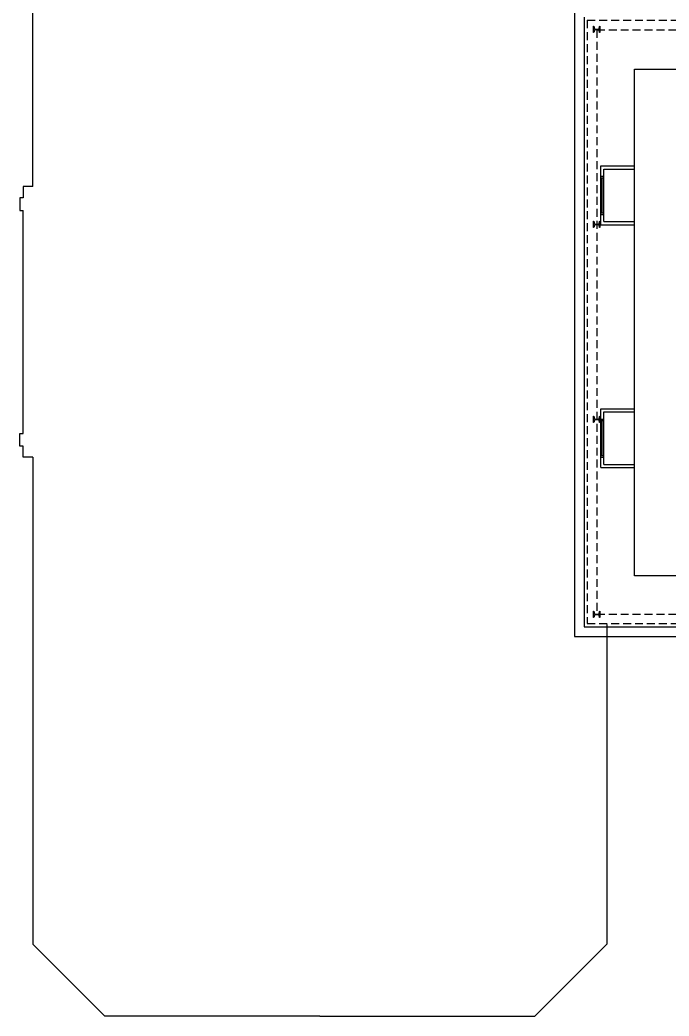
# Model space of a CAD drawing. Extents: x 481 to 2814, y 75 to 2641.
# Drawn here: x 481 to 1297, y 486 to 1737 of the extents above; entities that cross this region are included whole.
import ezdxf

# ---------------------------------------------------------------- set-up
doc = ezdxf.new("R2010")
doc.units = 0
doc.header["$LTSCALE"] = 40
doc.header["$MEASUREMENT"] = 0
doc.linetypes.add('HIDDEN', pattern=[0.375, 0.25, -0.125])
for name, color, linetype in [('A-GLAZ', 2, 'CONTINUOUS'), ('A-WALL', 2, 'CONTINUOUS'), ('S-COLS', 3, 'CONTINUOUS')]:
    doc.layers.add(name, color=color, linetype=linetype)

msp = doc.modelspace()

# ---------------------------------------------------------------- linework, layer by layer
at = {"layer": 'A-GLAZ'}
for p, q in [((1210.8, 1493), (1210.8, 1541)), ((1214.8, 1493), (1214.8, 1541)), ((1212.8, 1495), (1212.8, 1539)), ((1210.8, 1188), (1210.8, 1236)), ((1212.8, 1190), (1212.8, 1234)), ((1214.8, 1188), (1214.8, 1236))]:
    msp.add_line(p, q, dxfattribs=at)
at = {"layer": 'A-GLAZ', "color": 2, "linetype": 'CONTINUOUS'}
for p, q in [((1210.8, 1539), (1214.8, 1539)), ((1210.8, 1495), (1214.8, 1495)), ((1210.8, 1234), (1214.8, 1234)), ((1210.8, 1190), (1214.8, 1190))]:
    msp.add_line(p, q, dxfattribs=at)
at = {"layer": 'A-WALL'}
for p, q in [((497.4, 1528), (497.4, 2139.6)), ((1253.3, 1039.1), (1253.3, 1675.4)), ((1253.3, 1675.4), (1934.5, 1675.4)), ((1210.8, 1541), (1210.8, 1554)), ((1214.8, 1541), (1214.8, 1550)), ((497.4, 1528), (485.4, 1528)), ((485.4, 1528), (485.4, 1514)), ((485.4, 1514), (481.4, 1514)), ((481.4, 1514), (481.4, 1498)), ((481.4, 1498), (485.4, 1498)), ((485.4, 1218), (485.4, 1498)), ((1210.8, 1480), (1210.8, 1493)), ((1214.8, 1484), (1214.8, 1493)), ((1210.8, 1236), (1210.8, 1249)), ((1214.8, 1236), (1214.8, 1245)), ((481.4, 1218), (485.4, 1218)), ((481.4, 1202), (481.4, 1218)), ((485.4, 1202), (481.4, 1202)), ((485.4, 1188), (485.4, 1202)), ((497.4, 1188), (485.4, 1188)), ((497.4, 1188), (497.4, 576.4)), ((1210.8, 1175), (1210.8, 1188)), ((1214.8, 1179), (1214.8, 1188)), ((1934.5, 1039.1), (1253.3, 1039.1)), ((1218.4, 978), (1218.4, 576.4)), ((587.9, 485.9), (497.4, 576.4)), ((1127.9, 485.9), (1218.4, 576.4)), ((857.9, 485.9), (587.9, 485.9)), ((857.9, 485.9), (1127.9, 485.9))]:
    msp.add_line(p, q, dxfattribs=at)
at = {"layer": 'A-WALL', "linetype": 'CONTINUOUS'}
for p, q in [((1177.9, 1753), (1177.9, 963)), ((1189.9, 1741), (1189.9, 975)), ((1210.8, 1554), (1253.3, 1554)), ((1210.8, 1541), (1214.8, 1541)), ((1214.8, 1550), (1253.3, 1550)), ((1210.8, 1493), (1214.8, 1493)), ((1210.8, 1480), (1253.3, 1480)), ((1214.8, 1484), (1253.3, 1484)), ((1210.8, 1249), (1253.3, 1249)), ((1214.8, 1245), (1253.3, 1245)), ((1210.8, 1236), (1214.8, 1236)), ((1210.8, 1188), (1214.8, 1188)), ((1214.8, 1179), (1253.3, 1179)), ((1210.8, 1175), (1253.3, 1175)), ((1189.9, 975), (1884.4, 975)), ((1177.9, 963), (1872.4, 963))]:
    msp.add_line(p, q, dxfattribs=at)
at = {"layer": 'A-WALL', "linetype": 'HIDDEN'}
for p, q in [((1193.9, 1737), (1193.9, 979)), ((1193.9, 1737), (1889.4, 1737)), ((1205.9, 1725), (1205.9, 991)), ((1205.9, 1725), (1548.1, 1725)), ((1205.9, 991), (1548.1, 991)), ((1193.9, 979), (1889.4, 979))]:
    msp.add_line(p, q, dxfattribs=at)
at = {"layer": 'S-COLS', "color": 3}
for points in [[(1201.9, 1729.5), (1202.1, 1729.5, -0.366629), (1202.3, 1729.3), (1202.9, 1726.1, 0.366629), (1203.1, 1726), (1208.7, 1726, 0.366629), (1208.9, 1726.1), (1209.4, 1729.3, -0.366629), (1209.7, 1729.5), (1209.9, 1729.5), (1209.9, 1721.5), (1209.7, 1721.5, -0.366629), (1209.4, 1721.6), (1208.9, 1724.8, 0.366629), (1208.7, 1725), (1203.1, 1725, 0.366629), (1202.9, 1724.8), (1202.3, 1721.6, -0.366629), (1202.1, 1721.5), (1201.9, 1721.5)], [(1201.9, 1484.5), (1202.1, 1484.5, -0.366629), (1202.3, 1484.3), (1202.9, 1481.1, 0.366629), (1203.1, 1481), (1208.7, 1481, 0.366629), (1208.9, 1481.1), (1209.4, 1484.3, -0.366629), (1209.7, 1484.5), (1209.9, 1484.5), (1209.9, 1476.5), (1209.7, 1476.5, -0.366629), (1209.4, 1476.6), (1208.9, 1479.8, 0.366629), (1208.7, 1480), (1203.1, 1480, 0.366629), (1202.9, 1479.8), (1202.3, 1476.6, -0.366629), (1202.1, 1476.5), (1201.9, 1476.5)], [(1201.9, 1239.5), (1202.1, 1239.5, -0.366629), (1202.3, 1239.3), (1202.9, 1236.1, 0.366629), (1203.1, 1236), (1208.7, 1236, 0.366629), (1208.9, 1236.1), (1209.4, 1239.3, -0.366629), (1209.7, 1239.5), (1209.9, 1239.5), (1209.9, 1231.5), (1209.7, 1231.5, -0.366629), (1209.4, 1231.6), (1208.9, 1234.8, 0.366629), (1208.7, 1235), (1203.1, 1235, 0.366629), (1202.9, 1234.8), (1202.3, 1231.6, -0.366629), (1202.1, 1231.5), (1201.9, 1231.5)], [(1201.9, 994.5), (1202.1, 994.5, -0.366629), (1202.3, 994.3), (1202.9, 991.1, 0.366629), (1203.1, 991), (1208.7, 991, 0.366629), (1208.9, 991.1), (1209.4, 994.3, -0.366629), (1209.7, 994.5), (1209.9, 994.5), (1209.9, 986.5), (1209.7, 986.5, -0.366629), (1209.4, 986.6), (1208.9, 989.8, 0.366629), (1208.7, 990), (1203.1, 990, 0.366629), (1202.9, 989.8), (1202.3, 986.6, -0.366629), (1202.1, 986.5), (1201.9, 986.5)]]:
    msp.add_lwpolyline(points, format="xyb", close=True, dxfattribs=at)

doc.saveas('drawing.dxf')
